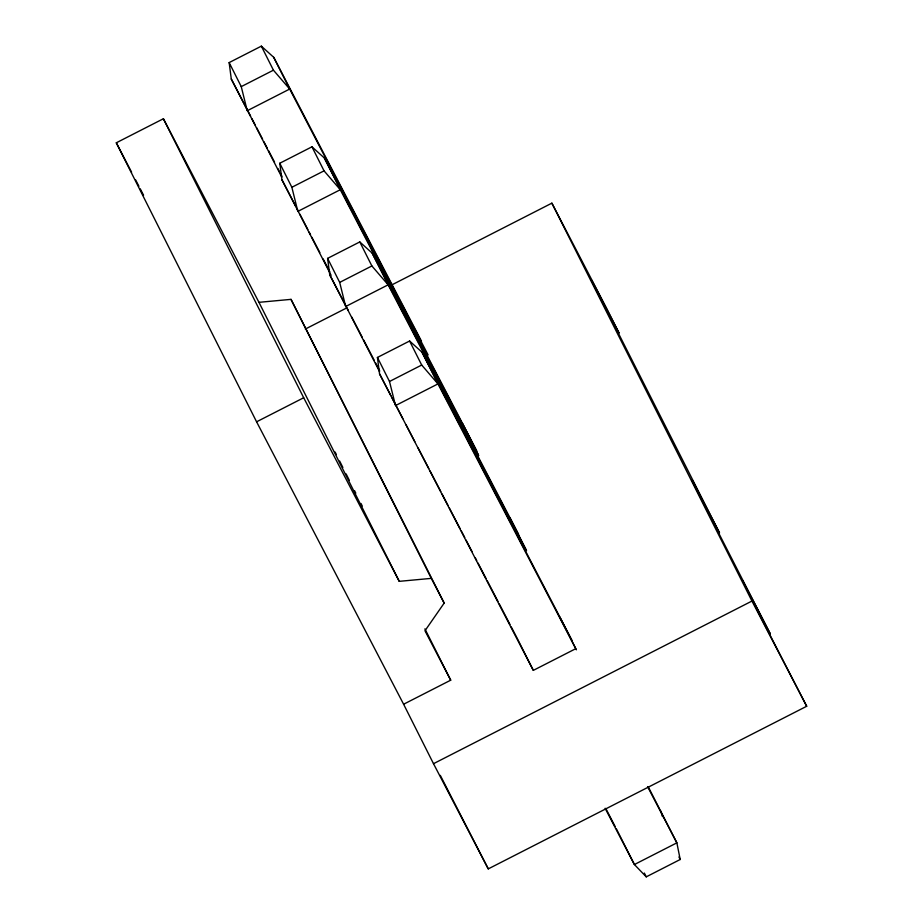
<?xml version="1.0" encoding="UTF-8"?>
<svg xmlns="http://www.w3.org/2000/svg" width="923" height="923" viewBox="0 0 923 923"><rect width="100%" height="100%" fill="white"/><g stroke="black" fill="none" stroke-linecap="round" stroke-linejoin="round"><path stroke-width="1.38" d="M444.171 603.088L424.984 630.755L450.712 680.182L403.605 704.237L256.582 421.811L116.298 142.8L163.394 118.744L258.959 302.329L399.255 581.34L431.306 578.375L444.171 603.088L291.01 299.364L258.959 302.329M281.838 177.204L231.281 79.02L229.158 62.591L261.347 46.15L273.739 57.341L421.488 341.141M273.739 57.341L289.684 89.046L247.226 110.737L241.249 86.624L273.427 70.183L289.684 89.046L428.11 354.951M331.115 275.319L281.896 179.697L279.773 163.256L311.962 146.815L324.365 158.006L476.753 450.759M324.365 158.006L340.299 189.711L297.841 211.402L291.864 187.288L324.042 170.847L340.299 189.711L478.725 455.616M379.607 371.715L329.73 274.812L327.607 258.371L359.785 241.93L372.188 253.121L518.599 534.371M372.188 253.121L388.133 284.826L345.675 306.517L339.687 282.403L371.877 265.962L388.133 284.826L526.548 550.731M305.328 329.061L346.425 308.074M391.364 285.126L551.873 203.152L606.63 308.351L619.091 333.122L591.516 280.165L719.525 532.871L691.962 479.914L717.863 531.44L770.336 633.928L742.773 580.982L767.682 630.513L806.702 706.257L488.267 868.889L433.498 763.69L403.605 704.237M533.24 670.225L379.549 373.884L377.426 357.455L409.604 341.014L422.007 352.205L572.41 641.116M256.582 421.811L303.69 397.755L399.255 581.34M422.007 352.205L437.952 383.91L395.494 405.589L389.506 381.487L421.696 365.046L437.952 383.91L576.367 649.815M433.498 763.69L751.945 601.058L806.702 706.257M605.119 808.283L634.401 864.539L646.238 876.85L680.205 859.498L676.859 842.849L648.269 786.858M647.577 786.604L676.859 842.849L634.401 864.539L616.46 828.992M231.281 79.02L250.583 116.102M251.91 118.652L255.244 125.043M256.571 127.605L262.559 139.108M263.897 141.669L267.22 148.061M268.547 150.611L274.546 162.125M277.869 168.517L279.196 171.067M280.534 173.628L281.861 176.189M281.896 179.697L295.879 206.533M297.206 209.094L298.533 211.655M299.871 214.205L307.855 229.55M309.182 232.1L310.52 234.661M311.847 237.223L319.831 252.556M323.165 258.948L329.811 271.731M329.73 274.812L348.363 310.601M351.686 316.993L362.335 337.449M363.662 340.01L374.311 360.466M375.649 363.016L379.641 370.688M379.549 373.884L390.856 395.621M392.194 398.182L402.843 418.638M406.166 425.03L414.819 441.644M418.142 448.036L428.791 468.492M430.118 471.042L440.767 491.498M442.105 494.059L448.093 505.562M449.42 508.123L460.069 528.579M461.396 531.129L464.731 537.521M466.057 540.082L472.045 551.585M475.38 557.977L476.706 560.538M478.033 563.088L486.029 578.433M487.356 580.994L498.005 601.438M499.331 604L509.981 624.456M511.307 627.005L517.307 638.52M605.811 808.536L615.133 826.443M116.298 142.8L131.597 172.197M135.589 179.858L138.912 186.25M140.238 188.811L143.573 195.203M551.873 203.152L751.945 601.058M462.192 422.78L478.137 454.485M510.015 517.895L525.96 549.6M559.834 616.979L575.779 648.684L533.321 670.375L517.376 638.658M678.936 856.971L680.205 859.498M261.347 46.15L273.427 70.183M311.962 146.815L324.042 170.847M359.785 241.93L371.877 265.962M409.604 341.014L421.696 365.046M644.323 873.043L646.238 876.85M229.158 62.591L241.249 86.624M279.773 163.256L291.864 187.288M327.607 258.371L339.687 282.403M377.426 357.455L389.506 381.487M291.01 299.364L431.306 578.375M424.903 628.863L450.712 680.182M335.118 452.039L336.41 454.612M339.641 461.039L342.871 467.465M346.102 473.891L349.344 480.329M354.513 490.609L355.805 493.182M360.974 503.473L362.266 506.035M163.394 118.744L303.69 397.755M488.267 868.889L440.294 775.366M660.914 811.144L662.449 816.555"/></g></svg>
